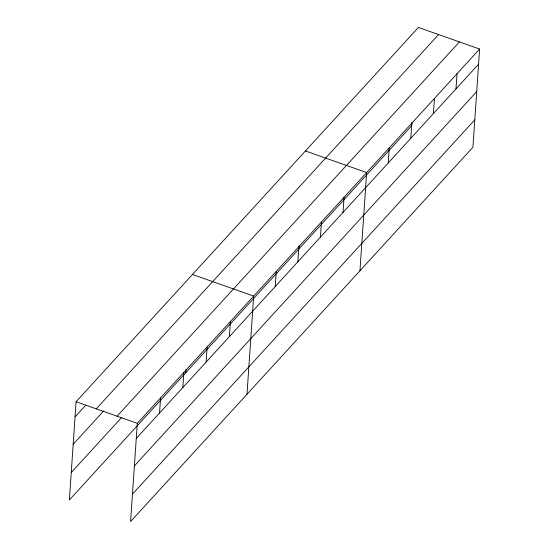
<?xml version="1.0" encoding="UTF-8"?>
<svg xmlns="http://www.w3.org/2000/svg" width="549" height="549" viewBox="0 0 549 549"><rect width="100%" height="100%" fill="white"/><g stroke="black" fill="none" stroke-linecap="round" stroke-linejoin="round"><path stroke-width="0.82" d="M479.62 49.046L137.291 423.334L130.593 521.55L472.922 147.256L479.62 49.046L418.407 27.45L76.078 401.744L69.38 499.954L411.709 125.666L411.935 122.338M159.533 413.026L160.569 397.881M182.817 387.58L183.846 372.435M185.775 372.696L186.001 369.374M206.095 362.127L207.124 346.982M229.372 336.674L230.402 321.529M246.988 394.292L253.679 296.076L192.473 274.479M275.241 286.516L276.277 271.371M297.839 261.818L298.869 246.673M298.745 249.177L298.972 245.856M320.431 237.113L321.46 221.968M343.022 212.408L344.058 197.263M359.952 270.774L366.65 172.558L305.436 150.968M388.212 163.005L389.241 147.859M410.803 138.3L411.839 123.154M433.401 113.595L434.431 98.449M455.993 88.89L457.022 73.744M75.048 416.89L85.836 405.093M96.281 408.868L438.603 34.573M73.175 444.299L103.836 410.776M117.088 416.211L459.417 41.916M71.253 472.545L121.782 417.295M136.255 438.479L478.584 64.192M134.388 465.895L476.717 91.601M132.46 494.134L474.789 119.847M76.078 401.744L137.291 423.334"/></g></svg>
